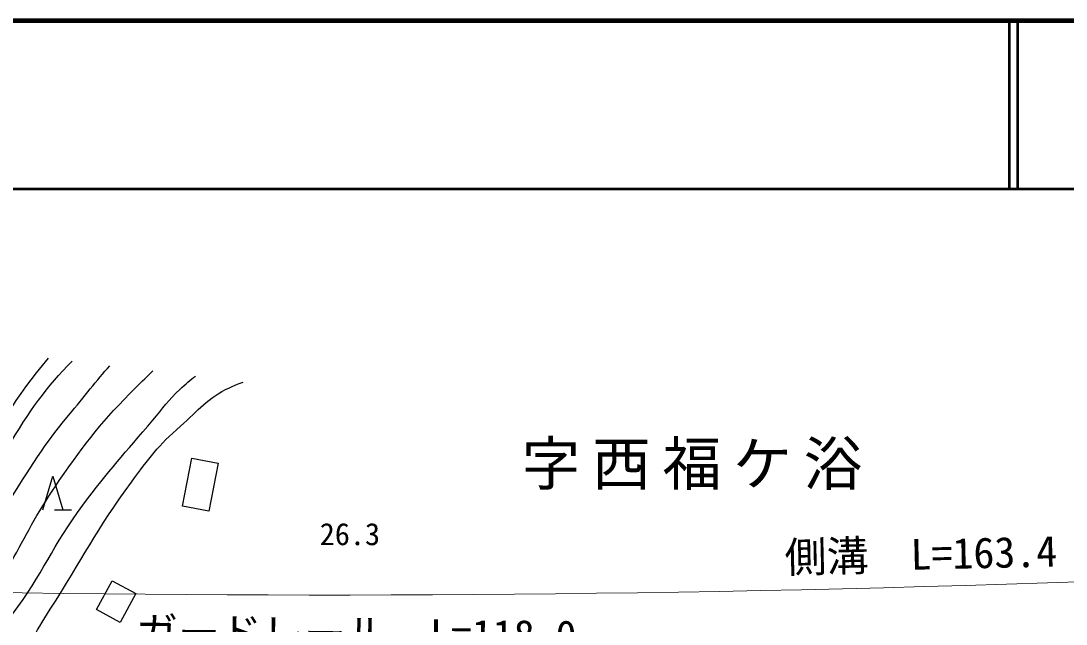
# Model space of a CAD drawing. Units: millimetres, scale not verified. Extents: x 40000 to 680000, y 20000 to 380000.
# Drawn here: x 449912 to 512138, y 344074 to 380000 of the extents above; entities that cross this region are included whole.
import ezdxf
from ezdxf.enums import TextEntityAlignment as Align

# ---------------------------------------------------------------- set-up
doc = ezdxf.new("R2010")
doc.units = ezdxf.units.MM
doc.header["$LTSCALE"] = 1000
for name, color, linetype, lineweight in [('M-BGD', 7, 'Continuous', 25), ('M-STR-HTXT', 7, 'Continuous', 13), ('M-TTL', 2, 'Continuous', 140), ('M-TTL-LINE', 7, 'Continuous', 50)]:
    doc.layers.add(name, color=color, linetype=linetype, lineweight=lineweight)
doc.layers.add('M-BMK-HTXT', color=7, linetype='Continuous')
doc.styles.add('ＭＳ ゴシック', font='')
doc.styles.get('ＭＳ ゴシック').set_extended_font_data('MS Gothic')

msp = doc.modelspace()

# ---------------------------------------------------------------- linework, layer by layer
at = {"layer": 'M-BGD'}
for p, q in [((451217, 350878), (451817, 352878)), ((451817, 352878), (452417, 350878)), ((451917, 350878), (452917, 350878))]:
    msp.add_line(p, q, dxfattribs=at)
for points in [[(459526, 351096), (460081, 353964), (461646, 353661), (461091, 350794)], [(454414, 344936), (455351, 346660), (456750, 345899), (455812, 344175)]]:
    msp.add_lwpolyline(points, close=True, dxfattribs=at)
for points, knots in [([(421059, 337442), (424568, 338941), (425619, 339327), (428604, 340365), (433423, 342039), (436862, 341099), (441215, 343759), (442283, 344412), (442897, 344829), (443679, 345806), (445437, 348005), (446411, 349278), (447749, 351755), (448328, 352828), (448501, 353508), (449114, 354561), (450405, 356780), (451454, 358212), (452963, 359737)], [0, 0, 0, 0, 1, 1, 1, 2, 2, 2, 3, 3, 3, 4, 4, 4, 5, 5, 5, 6, 6, 6, 6]), ([(421603, 339016), (424692, 340325), (425637, 340692), (428302, 341539), (431622, 342595), (433680, 342483), (436981, 343598), (438822, 344221), (439868, 344618), (441516, 345649), (442693, 346386), (443093, 347144), (443978, 348213), (444511, 348857), (444772, 349250), (445224, 349953), (445918, 351033), (446154, 351730), (446833, 352820), (448614, 355679), (449520, 357561), (451561, 359909)], [0, 0, 0, 0, 1, 1, 1, 2, 2, 2, 3, 3, 3, 4, 4, 4, 5, 5, 5, 6, 6, 6, 7, 7, 7, 7]), ([(419907, 334112), (421211, 334704), (421551, 334859), (422617, 335312), (423575, 335719), (424097, 335988), (425083, 336322), (427871, 337270), (429532, 337479), (432422, 338044), (433736, 338301), (434541, 338037), (435834, 338386), (438831, 339195), (440715, 339367), (443323, 341052), (444725, 341958), (445619, 342413), (446669, 343710), (449246, 346892), (449853, 349260), (452196, 352618), (453802, 354919), (454764, 356193), (456754, 358172), (457125, 358541), (457453, 358860), (457762, 359150)], [0, 0, 0, 0, 1, 1, 1, 2, 2, 2, 3, 3, 3, 4, 4, 4, 5, 5, 5, 6, 6, 6, 7, 7, 7, 8, 8, 8, 9, 9, 9, 9]), ([(420501, 335831), (425728, 337965), (427472, 339051), (432266, 339689), (433546, 339859), (434291, 339744), (435556, 340000), (437864, 340468), (439292, 340429), (441403, 341475), (442766, 342150), (443590, 342565), (444597, 343705), (445654, 344902), (445874, 345843), (446692, 347214), (447510, 348584), (447924, 349379), (448787, 350722), (450273, 353031), (451012, 354406), (452766, 356519), (453700, 357643), (454429, 358601), (455207, 359463)], [0, 0, 0, 0, 1, 1, 1, 2, 2, 2, 3, 3, 3, 4, 4, 4, 5, 5, 5, 6, 6, 6, 7, 7, 7, 8, 8, 8, 8]), ([(430750, 334529), (432083, 335414), (432624, 335679), (433919, 336219), (436142, 337146), (437688, 336616), (439979, 337359), (441913, 337986), (443145, 338153), (444789, 339349), (447012, 340967), (447751, 342466), (449409, 344660), (451230, 347070), (451793, 348738), (453600, 351158), (455132, 353211), (456107, 354271), (457764, 356224), (458380, 356951), (458683, 357400), (459375, 358056), (459716, 358380), (460010, 358627), (460300, 358839)], [0, 0, 0, 0, 1, 1, 1, 2, 2, 2, 3, 3, 3, 4, 4, 4, 5, 5, 5, 6, 6, 6, 7, 7, 7, 8, 8, 8, 8]), ([(437911, 334482), (440298, 335371), (441013, 335609), (442906, 336542), (444315, 337236), (445170, 337539), (446436, 338469), (447677, 339381), (448240, 340071), (449233, 341247), (450354, 342573), (450722, 343510), (451663, 344969), (453562, 347916), (454412, 349712), (456492, 352535), (457517, 353927), (458106, 354726), (459410, 355862), (460502, 356815), (461013, 357546), (462330, 358153), (462645, 358299), (462771, 358372), (463152, 358490)], [0, 0, 0, 0, 1, 1, 1, 2, 2, 2, 3, 3, 3, 4, 4, 4, 5, 5, 5, 6, 6, 6, 7, 7, 7, 8, 8, 8, 8])]:
    msp.add_open_spline(points, degree=3, knots=knots, dxfattribs=at)
at = {"layer": 'M-STR-HTXT'}
msp.add_arc((467897, 1624963), 1279160, 267.22803, 274.23031, dxfattribs=at)
at = {"layer": 'M-TTL'}
msp.add_line((680000, 380000), (40000, 380000), dxfattribs=at)
at = {"layer": 'M-TTL-LINE'}
for p, q in [((508747, 380000), (508747, 370000)), ((509247, 380000), (509247, 370000)), ((40000, 370000), (680000, 370000))]:
    msp.add_line(p, q, dxfattribs=at)

# ---------------------------------------------------------------- texts
at = {"layer": 'M-BGD', "style": 'ＭＳ ゴシック'}
msp.add_text('26.3', height=1320, dxfattribs=at).set_placement((467703, 348379), align=Align.BOTTOM_LEFT)
at = {"layer": 'M-BMK-HTXT', "insert": (490215, 352065), "char_height": 2566, "attachment_point": 8, "style": 'ＭＳ ゴシック'}
msp.add_mtext('\\T1.2;字西福ケ浴', dxfattribs=at)
at = {"layer": 'M-STR-HTXT', "style": 'ＭＳ ゴシック'}
for s, rotation, p in [('側溝\u3000L=163.4', 1.312, (503524, 346771)), ('ガードレール\u3000L=118.0', 359.507, (469860, 342021))]:
    msp.add_text(s, height=1833, rotation=rotation, dxfattribs=at).set_placement(p, align=Align.BOTTOM_CENTER)

doc.saveas('drawing.dxf')
